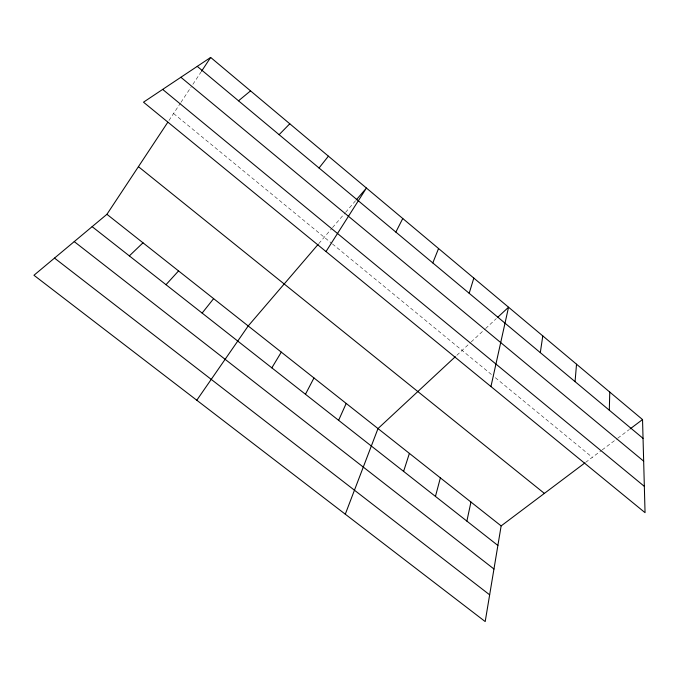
<?xml version="1.0" encoding="UTF-8"?>
<svg xmlns="http://www.w3.org/2000/svg" width="679" height="679" viewBox="0 0 679 679"><rect width="100%" height="100%" fill="white"/><g stroke="black" fill="none" stroke-linecap="round" stroke-linejoin="round"><path stroke-width="0.51" stroke-dasharray="3.4 2.55" d="M168.952 120.514L180.385 103.216M180.953 102.359L191.164 86.92M192.878 84.323L200.916 72.186M318.816 243.591L331.836 228.399M332.523 227.601L344.915 213.138M345.586 212.357L355.677 200.594M456.831 355.304L470.445 342.64M471.201 341.936L484.865 329.239M485.629 328.526L496.332 318.578M585.578 462.407L601.348 450.542M602.171 449.922L616.948 438.812M617.771 438.184L629.331 429.493M173.578 113.512L331.632 243.286M332.447 243.956L493.718 376.37M495.339 377.702L592.317 457.332"/><path stroke-width="1.02" d="M609.309 410.209L609.767 392.08M575.062 381.632L576.522 364.207M540.306 352.63L542.793 335.918M584.738 463.036L501.144 525.911L485.196 621.565L33.95 275.267L106.926 214.301L167.789 122.262M466.872 521.099L470.954 502.044M490.942 386.546L508.554 307.214L497.86 317.161M435.451 496.408L440.374 477.872M469.181 293.286L473.815 278.084M403.606 471.387L409.395 453.385M345.288 514.19L377.999 428.568L455.32 356.696M432.803 262.926L438.558 248.522M338.617 420.326L346.197 403.428M395.849 232.091L402.766 218.511M305.457 394.27L313.97 377.957M271.838 367.848L281.301 352.138M326.005 251.553L366.431 188.041L356.348 199.804M201.485 71.312L210.66 57.435L642.538 419.563L645.05 512.67L143.498 102.181L210.66 57.435M196.791 400.237L248.2 325.971L318.128 244.389M319.037 168.002L328.407 156.162M202.13 313.087L213.622 298.641M165.999 284.696L178.56 270.921M279.111 134.68L289.789 123.782M129.341 255.89L142.997 242.81M238.516 100.806L250.543 90.876M630.154 428.873L642.538 419.563M54.507 258.096L489.652 594.829M74.24 241.605L493.964 569.01M92.14 226.659L497.885 545.466M106.926 214.301L501.144 525.911M138.423 166.669L544.38 493.395M162.663 89.407L644.337 486.359M180.886 77.27L643.667 461.16M197.25 66.372L643.047 438.362"/></g></svg>
